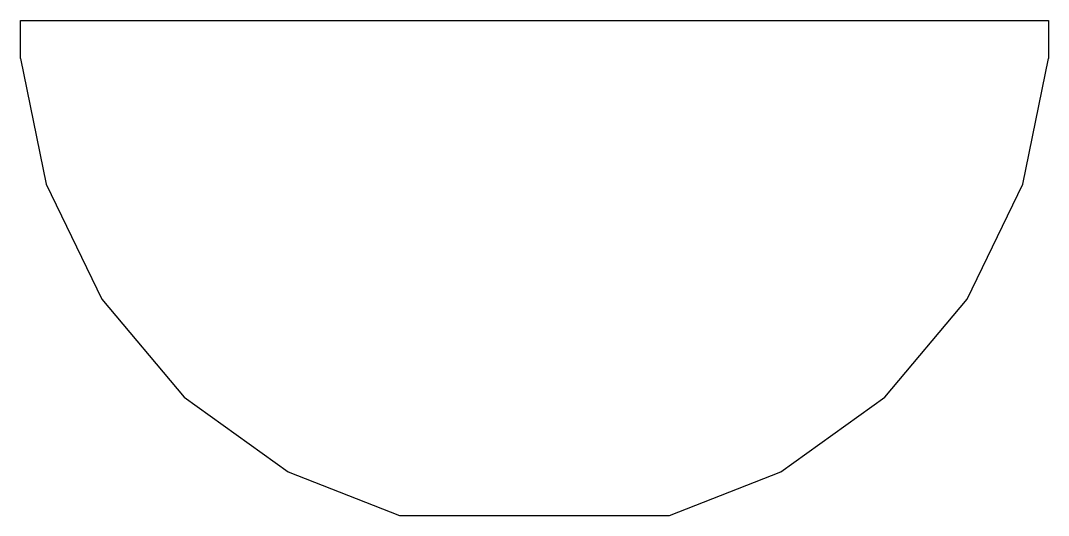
# Model space of a CAD drawing. Header units: metres. Extents: x 5 to 113, y 7 to 59.
import ezdxf

# ---------------------------------------------------------------- set-up
doc = ezdxf.new("R2010")
doc.units = ezdxf.units.M

msp = doc.modelspace()

# ---------------------------------------------------------------- linework, layer by layer
at = {"layer": 'Layer0'}
for p, q in [((4.62, 55.08), (4.62, 59.08)), ((4.62, 59.08), (112.62, 59.08)), ((112.62, 59.08), (112.62, 55.08)), ((4.62, 55.08), (7.31, 41.9)), ((109.93, 41.9), (112.62, 55.08)), ((7.31, 41.9), (13.16, 29.79)), ((104.07, 29.79), (109.93, 41.9)), ((13.16, 29.79), (21.82, 19.5)), ((95.41, 19.5), (104.07, 29.79)), ((21.82, 19.5), (32.75, 11.66)), ((84.49, 11.66), (95.41, 19.5)), ((32.75, 11.66), (44.43, 7.08)), ((72.81, 7.08), (84.49, 11.66)), ((44.43, 7.08), (72.81, 7.08))]:
    msp.add_line(p, q, dxfattribs=at)

doc.saveas('drawing.dxf')
